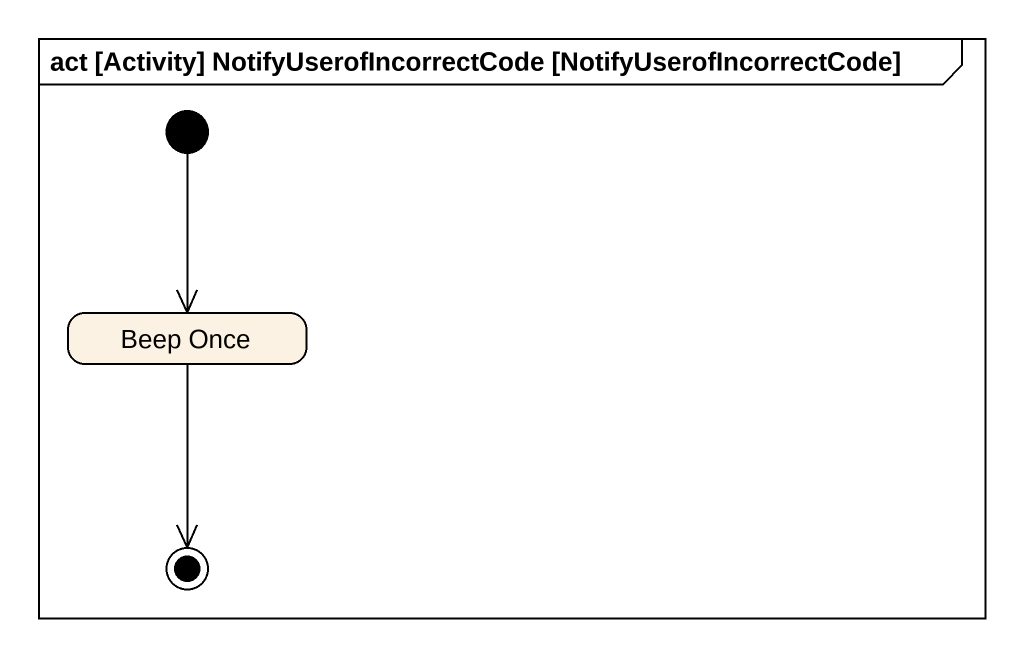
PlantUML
@startuml
mainframe act [Activity] NotifyUserofIncorrectCode [NotifyUserofIncorrectCode]
hide empty description
state "Beep Once" as Beep_Once
[*] --> Beep_Once
Beep_Once --> [*]
@enduml
